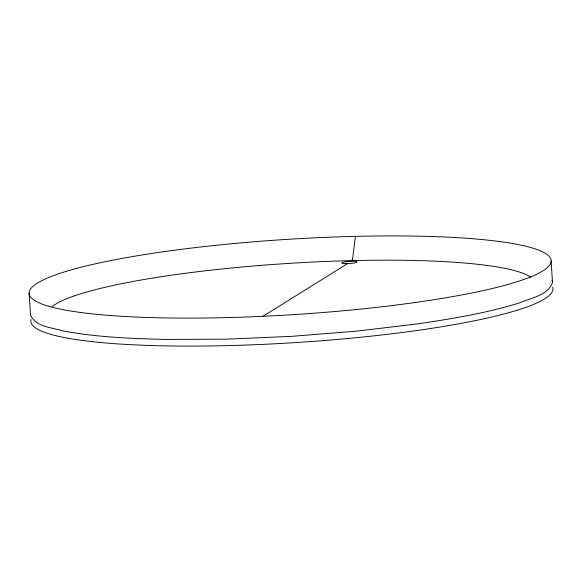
<?xml version="1.0" encoding="UTF-8"?>
<svg xmlns="http://www.w3.org/2000/svg" width="582" height="582" viewBox="0 0 582 582"><rect width="100%" height="100%" fill="white"/><g stroke="black" fill="none" stroke-linecap="round" stroke-linejoin="round"><path stroke-width="0.87" d="M355.384 236.365L352.386 260.598L351.288 261.267M551.139 260.983L552.493 282.51C547.989 295.438 531.184 297.831 520.032 302.727C486.61 313.189 451.894 318.783 417.33 323.919L356.511 331.158L291.597 336.352L226.682 339.168L165.834 339.43C131.394 338.542 96.736 337.298 62.798 330.86C51.973 327.397 34.891 327.026 30.46 314.593L29.1 293.037M262.322 316.688L347.476 263.631M551.998 280.16L552.493 282.51M52.234 306.605A244.091 35.233 -3.6 0 1 291.815 263.21A244.091 35.233 -3.6 0 1 530.842 277.221M552.667 287.326A261.522 37.75 -3.6 0 1 292.004 342.813A261.522 37.75 -3.6 0 1 31.086 319.489M415.548 302.458L400.925 304.437A261.522 37.75 -3.6 0 1 29.638 290.629A261.522 37.75 -3.6 0 1 430.287 236.467A261.522 37.75 -3.6 0 1 415.548 302.458M345.635 263.639A7.624 1.099 -3.6 0 0 356.992 261.973A7.624 1.099 -3.6 0 0 345.519 261.74A7.624 1.099 -3.6 0 0 345.635 263.639"/></g></svg>
